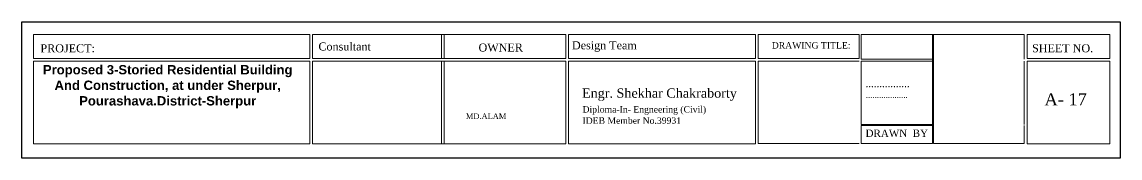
# Model space of a CAD drawing. Header units: inches. Extents: x -4010 to 92088, y -38563 to -1318.
# Drawn here: x 42473 to 43657, y -25186 to -25039 of the extents above; entities that cross this region are included whole.
import ezdxf

# ---------------------------------------------------------------- set-up
doc = ezdxf.new("R2010")
doc.units = ezdxf.units.IN
doc.header["$MEASUREMENT"] = 0
doc.layers.add('Brick wall', color=3, linetype='Continuous')
doc.layers.add('wall', color=3, linetype='Continuous')
doc.layers.add('sheet', color=150, linetype='Continuous', lineweight=20)
doc.styles.add('time-new-roman', font='times.ttf')

msp = doc.modelspace()

# ---------------------------------------------------------------- linework, layer by layer
at = {"layer": 'Brick wall'}
msp.add_lwpolyline([(42472.675, -25039.246), (43656.675, -25039.246), (43656.675, -25186.246), (42472.675, -25186.246)], close=True, dxfattribs=at)
at = {"layer": 'sheet'}
for p, q in [((42783.228, -25052.874), (42485.175, -25052.874)), ((42485.175, -25052.874), (42485.175, -25078.806)), ((42783.228, -25052.874), (42783.228, -25078.806)), ((43058.936, -25052.874), (42785.991, -25052.874)), ((42785.991, -25052.874), (42785.991, -25078.806)), ((42925.14, -25052.874), (42925.14, -25078.806)), ((42928.012, -25052.874), (42928.012, -25078.806)), ((43058.936, -25052.874), (43058.936, -25078.806)), ((43263.526, -25052.874), (43061.808, -25052.874)), ((43061.808, -25052.874), (43061.808, -25078.806)), ((43263.526, -25052.874), (43263.526, -25078.806)), ((43375.253, -25052.874), (43266.33, -25052.874)), ((43266.33, -25052.874), (43266.33, -25078.806)), ((43375.253, -25052.874), (43375.253, -25078.806)), ((43553.419, -25052.874), (43377.409, -25052.874)), ((43377.409, -25052.874), (43377.409, -25079.482)), ((43454.464, -25052.874), (43454.464, -25170.539)), ((43455.5, -25052.874), (43455.5, -25170.539)), ((43553.419, -25052.874), (43553.419, -25079.482)), ((42485.175, -25078.806), (42783.228, -25078.806)), ((42485.175, -25081.568), (42783.228, -25081.568)), ((42485.175, -25081.568), (42485.175, -25170.746)), ((42783.228, -25081.568), (42783.228, -25170.746)), ((42785.991, -25078.806), (43058.936, -25078.806)), ((42785.991, -25081.568), (43058.936, -25081.568)), ((42785.991, -25081.568), (42785.991, -25170.746)), ((42925.14, -25081.568), (42925.14, -25170.746)), ((42928.012, -25081.568), (42928.012, -25170.746)), ((43058.936, -25081.568), (43058.936, -25170.746)), ((43061.808, -25078.806), (43263.526, -25078.806)), ((43061.808, -25081.568), (43263.526, -25081.568)), ((43061.808, -25081.568), (43061.808, -25170.746)), ((43263.526, -25081.568), (43263.526, -25170.746)), ((43266.33, -25078.806), (43375.253, -25078.806)), ((43266.33, -25081.568), (43375.253, -25081.568)), ((43266.33, -25081.568), (43266.33, -25170.663)), ((43377.409, -25079.482), (43455.5, -25079.482)), ((43377.409, -25081.639), (43455.5, -25081.639)), ((43377.409, -25081.639), (43377.409, -25149.866)), ((43553.419, -25081.639), (43553.419, -25149.866)), ((43556.358, -25078.806), (43645.535, -25078.806)), ((43556.358, -25081.568), (43645.535, -25081.568)), ((43377.409, -25149.866), (43455.5, -25149.866)), ((43377.409, -25150.902), (43377.409, -25170.539)), ((43377.409, -25150.902), (43454.464, -25150.902)), ((43553.419, -25150.902), (43553.419, -25170.539)), ((42485.175, -25170.746), (42783.228, -25170.746)), ((42785.991, -25170.746), (43058.936, -25170.746)), ((43061.808, -25170.746), (43263.526, -25170.746)), ((43266.33, -25170.663), (43375.253, -25170.663)), ((43377.409, -25170.539), (43454.464, -25170.539)), ((43455.5, -25170.539), (43553.419, -25170.539))]:
    msp.add_line(p, q, dxfattribs=at)
for points in [[(43645.535, -25078.806), (43645.535, -25052.874), (43556.358, -25052.874), (43556.358, -25078.806)], [(43556.358, -25081.568), (43556.358, -25170.746), (43645.535, -25170.746), (43645.535, -25081.568), (43556.358, -25081.568)]]:
    msp.add_lwpolyline(points, dxfattribs=at)
msp.add_lwpolyline([(43556.358, -25170.746), (43645.535, -25170.746), (43645.535, -25081.568), (43556.358, -25081.568)], close=True, dxfattribs=at)

# ---------------------------------------------------------------- texts
at = {"layer": 'wall', "linetype": 'Continuous', "style": 'time-new-roman'}
for s, height, p in [('Consultant', 8.6332, (42792.37, -25070.067)), ('OWNER', 8.6332, (42964.998, -25071.211)), ('Design Team', 8.63321, (43065.696, -25068.81)), ('Engr. Shekhar Chakraborty', 10.07962, (43076.571, -25121.106)), ('Diploma-In- Engneering (Civil) ', 6.90657, (43077.132, -25137.104)), ('IDEB Member No.39931 ', 6.90657, (43077.045, -25149.234))]:
    msp.add_text(s, height=height, dxfattribs=at).set_placement(p)
at = {"layer": 'wall', "insert": (42492.603, -25063.418), "char_height": 8.6332, "width": 477.28176, "attachment_point": 1, "style": 'time-new-roman'}
msp.add_mtext('PROJECT:', dxfattribs=at)
at = {"layer": 'wall', "linetype": 'Continuous', "style": 'time-new-roman'}
for s, insert, char_height, width, attachment_point in [('DRAWING TITLE:', (43281.152, -25061.091), 6.90657, 477.28176, 1), ('SHEET NO.', (43561.774, -25063.342), 8.6332, 477.28176, 1), ('\\pt1.472;{\\fArial|b1|i0|c0|p34;Proposed 3-Storied Residential Building \\PAnd Construction, at under Sherpur, \\PPourashava.District-Sherpur   }', (42629.83, -25085.776), 10.07962, 297.56904, 2), ('................         ', (43382.24, -25101.836), 7.8693, 372.62069, 1), ('...................', (43382.538, -25114.876), 6.29544, 298.09655, 1), ('A- 17         ', (43575.229, -25116.284), 13.10351, 55.22424, 1), ('MD.ALAM', (42951.359, -25138.075), 6, 142.23753, 1), ('DRAWN  BY           ', (43382.298, -25155.517), 7.8693, 372.62069, 1)]:
    msp.add_mtext(s, dxfattribs=dict(at, insert=insert, char_height=char_height, width=width, attachment_point=attachment_point))

doc.saveas('drawing.dxf')
